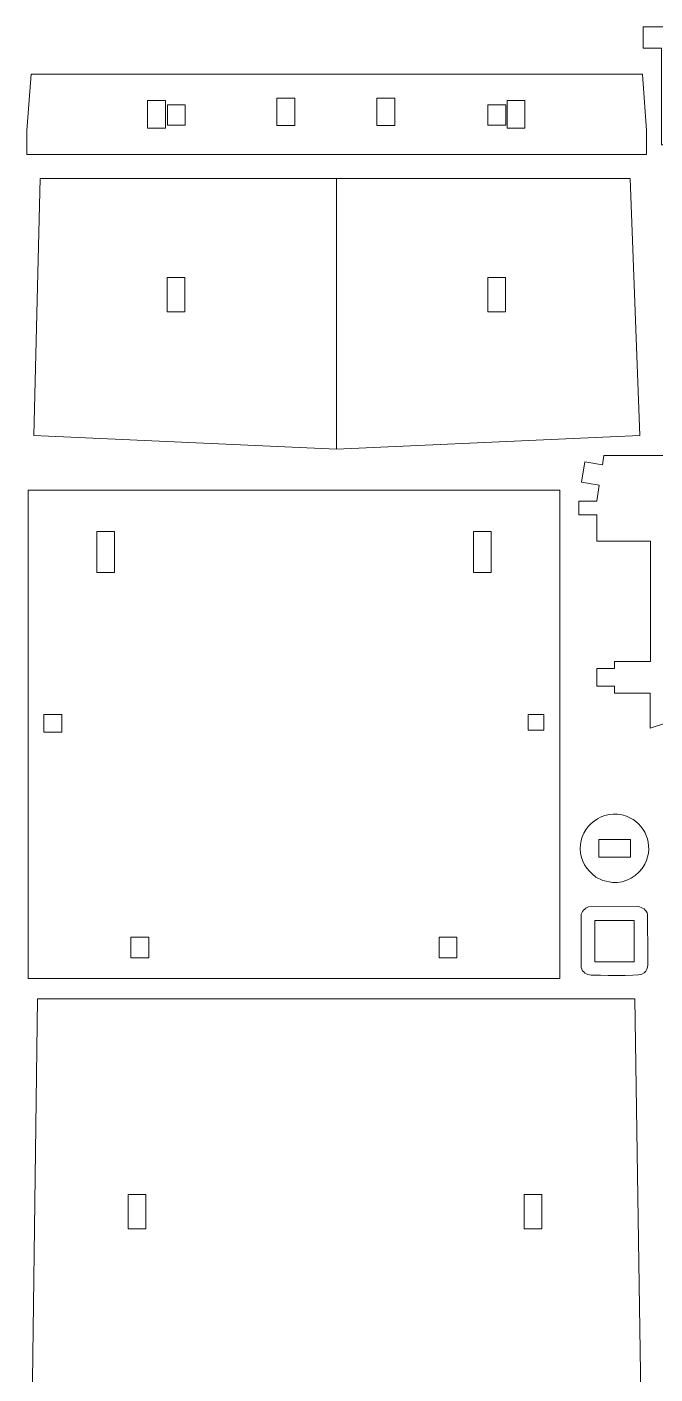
# Model space of a CAD drawing. Header units: centimetres. Extents: x -51 to 93, y -24 to 6.
# Drawn here: x -19.7 to -10.88, y -13.46 to 5.44 of the extents above; entities that cross this region are included whole.
import ezdxf

# ---------------------------------------------------------------- set-up
doc = ezdxf.new("R2010")
doc.units = ezdxf.units.CM
doc.header["$MEASUREMENT"] = 0
doc.layers.add('Camada 1', color=7, linetype='Continuous')

msp = doc.modelspace()

# ---------------------------------------------------------------- linework, layer by layer
at = {"layer": 'Camada 1', "color": 250, "lineweight": 9}
for points, knots in [([(-6.45762, 5.44311), (-6.45762, 5.44311), (-10.78777, 5.44311), (-10.78777, 5.44311), (-10.78777, 5.44311), (-10.78777, 5.44311), (-11.04777, 5.44311), (-11.04777, 5.44311), (-11.04777, 5.44311), (-11.04777, 5.44311), (-11.04777, 5.14311), (-11.04777, 5.14311), (-11.04777, 5.14311), (-11.04777, 5.14311), (-10.78819, 5.14311), (-10.78819, 5.14311), (-10.78819, 5.14311), (-10.78819, 5.14311), (-10.79008, 3.79054), (-10.79008, 3.79054), (-10.79008, 3.79054), (-10.79008, 3.79054), (-9.15559, 3.79068), (-9.15559, 3.79068), (-9.15559, 3.79068), (-9.15559, 3.79068), (-9.1559, 3.9865), (-9.1559, 3.9865), (-9.1559, 3.9865), (-9.1559, 3.9865), (-6.45165, 3.98661), (-6.45165, 3.98661), (-6.45165, 3.98661), (-6.45165, 3.98661), (-6.45762, 5.44311), (-6.45762, 5.44311)], [0, 0, 0, 0, 0.1, 0.1, 0.1, 0.1, 0.2, 0.2, 0.2, 0.2, 0.3, 0.3, 0.3, 0.3, 0.4, 0.4, 0.4, 0.4, 0.5, 0.5, 0.5, 0.5, 0.6, 0.6, 0.6, 0.6, 0.7, 0.7, 0.7, 0.7, 0.8, 0.8, 0.8, 0.8, 1, 1, 1, 1]), ([(-11.00027, 3.65289), (-11.00027, 3.65289), (-19.69928, 3.65291), (-19.69928, 3.65291), (-19.69928, 3.65291), (-19.69928, 3.65291), (-19.69928, 3.99023), (-19.69928, 3.99023), (-19.69928, 3.99023), (-19.69928, 3.99023), (-19.64189, 4.78075), (-19.64189, 4.78075), (-19.64189, 4.78075), (-19.64189, 4.78075), (-11.05758, 4.78072), (-11.05758, 4.78072), (-11.05758, 4.78072), (-11.05758, 4.78072), (-11.00013, 3.99021), (-11.00013, 3.99021), (-11.00013, 3.99021), (-11.00013, 3.99021), (-11.00027, 3.65289), (-11.00027, 3.65289)], [0, 0, 0, 0, 0.14285714, 0.14285714, 0.14285714, 0.14285714, 0.28571429, 0.28571429, 0.28571429, 0.28571429, 0.42857143, 0.42857143, 0.42857143, 0.42857143, 0.57142857, 0.57142857, 0.57142857, 0.57142857, 0.71428571, 0.71428571, 0.71428571, 0.71428571, 1, 1, 1, 1]), ([(-18.00444, 4.02466), (-18.00444, 4.02466), (-17.75435, 4.02466), (-17.75435, 4.02466), (-17.75435, 4.02466), (-17.75435, 4.02466), (-17.75435, 4.40927), (-17.75435, 4.40927), (-17.75435, 4.40927), (-17.75435, 4.40927), (-18.00441, 4.40944), (-18.00441, 4.40944), (-18.00441, 4.40944), (-18.00441, 4.40944), (-18.00444, 4.02466), (-18.00444, 4.02466)], [0, 0, 0, 0, 0.2, 0.2, 0.2, 0.2, 0.4, 0.4, 0.4, 0.4, 0.6, 0.6, 0.6, 0.6, 1, 1, 1, 1]), ([(-17.47767, 4.06317), (-17.47767, 4.06317), (-17.47767, 4.35174), (-17.47767, 4.35174), (-17.47767, 4.35174), (-17.47767, 4.35174), (-17.72773, 4.35174), (-17.72773, 4.35174), (-17.72773, 4.35174), (-17.72773, 4.35174), (-17.72773, 4.06317), (-17.72773, 4.06317), (-17.72773, 4.06317), (-17.72773, 4.06317), (-17.47767, 4.06317), (-17.47767, 4.06317)], [0, 0, 0, 0, 0.2, 0.2, 0.2, 0.2, 0.4, 0.4, 0.4, 0.4, 0.6, 0.6, 0.6, 0.6, 1, 1, 1, 1]), ([(-16.18954, 4.05812), (-16.18954, 4.05812), (-15.93948, 4.05809), (-15.93948, 4.05809), (-15.93948, 4.05809), (-15.93948, 4.05809), (-15.93945, 4.44284), (-15.93945, 4.44284), (-15.93945, 4.44284), (-15.93945, 4.44284), (-16.18954, 4.44284), (-16.18954, 4.44284), (-16.18954, 4.44284), (-16.18954, 4.44284), (-16.18954, 4.05812), (-16.18954, 4.05812)], [0, 0, 0, 0, 0.2, 0.2, 0.2, 0.2, 0.4, 0.4, 0.4, 0.4, 0.6, 0.6, 0.6, 0.6, 1, 1, 1, 1]), ([(-14.78521, 4.4428), (-14.78521, 4.4428), (-14.78523, 4.05806), (-14.78523, 4.05806), (-14.78523, 4.05806), (-14.78523, 4.05806), (-14.53514, 4.05806), (-14.53514, 4.05806), (-14.53514, 4.05806), (-14.53514, 4.05806), (-14.53514, 4.44278), (-14.53514, 4.44278), (-14.53514, 4.44278), (-14.53514, 4.44278), (-14.78521, 4.4428), (-14.78521, 4.4428)], [0, 0, 0, 0, 0.2, 0.2, 0.2, 0.2, 0.4, 0.4, 0.4, 0.4, 0.6, 0.6, 0.6, 0.6, 1, 1, 1, 1]), ([(-13.22622, 4.35162), (-13.22622, 4.35162), (-12.97613, 4.35162), (-12.97613, 4.35162), (-12.97613, 4.35162), (-12.97613, 4.35162), (-12.97613, 4.06305), (-12.97613, 4.06305), (-12.97613, 4.06305), (-12.97613, 4.06305), (-13.22622, 4.06305), (-13.22622, 4.06305), (-13.22622, 4.06305), (-13.22622, 4.06305), (-13.22622, 4.35162), (-13.22622, 4.35162)], [0, 0, 0, 0, 0.2, 0.2, 0.2, 0.2, 0.4, 0.4, 0.4, 0.4, 0.6, 0.6, 0.6, 0.6, 1, 1, 1, 1]), ([(-12.70758, 4.4091), (-12.70758, 4.4091), (-12.70758, 4.02466), (-12.70758, 4.02466), (-12.70758, 4.02466), (-12.70758, 4.02466), (-12.95767, 4.02452), (-12.95767, 4.02452), (-12.95767, 4.02452), (-12.95767, 4.02452), (-12.95767, 4.40927), (-12.95767, 4.40927), (-12.95767, 4.40927), (-12.95767, 4.40927), (-12.70758, 4.4091), (-12.70758, 4.4091)], [0, 0, 0, 0, 0.2, 0.2, 0.2, 0.2, 0.4, 0.4, 0.4, 0.4, 0.6, 0.6, 0.6, 0.6, 1, 1, 1, 1]), ([(-15.3523, 3.31531), (-15.3523, 3.31531), (-19.51131, 3.31531), (-19.51131, 3.31531), (-19.51131, 3.31531), (-19.51131, 3.31531), (-19.60441, -0.2893), (-19.60441, -0.2893), (-19.60441, -0.2893), (-19.60441, -0.2893), (-15.35252, -0.48166), (-15.35252, -0.48166), (-15.35252, -0.48166), (-15.35252, -0.48166), (-11.09502, -0.2893), (-11.09502, -0.2893), (-11.09502, -0.2893), (-11.09502, -0.2893), (-11.22805, 3.31531), (-11.22805, 3.31531), (-11.22805, 3.31531), (-11.22805, 3.31531), (-15.3523, 3.31531), (-15.3523, 3.31531)], [0, 0, 0, 0, 0.14285714, 0.14285714, 0.14285714, 0.14285714, 0.28571429, 0.28571429, 0.28571429, 0.28571429, 0.42857143, 0.42857143, 0.42857143, 0.42857143, 0.57142857, 0.57142857, 0.57142857, 0.57142857, 0.71428571, 0.71428571, 0.71428571, 0.71428571, 1, 1, 1, 1]), ([(-17.73038, 1.44619), (-17.73038, 1.44619), (-17.48026, 1.44619), (-17.48026, 1.44619), (-17.48026, 1.44619), (-17.48026, 1.44619), (-17.48029, 1.92712), (-17.48029, 1.92712), (-17.48029, 1.92712), (-17.48029, 1.92712), (-17.73038, 1.92712), (-17.73038, 1.92712), (-17.73038, 1.92712), (-17.73038, 1.92712), (-17.73038, 1.44619), (-17.73038, 1.44619)], [0, 0, 0, 0, 0.2, 0.2, 0.2, 0.2, 0.4, 0.4, 0.4, 0.4, 0.6, 0.6, 0.6, 0.6, 1, 1, 1, 1]), ([(-13.22884, 1.44619), (-13.22884, 1.44619), (-13.22884, 1.92712), (-13.22884, 1.92712), (-13.22884, 1.92712), (-13.22884, 1.92712), (-12.97877, 1.92712), (-12.97877, 1.92712), (-12.97877, 1.92712), (-12.97877, 1.92712), (-12.97877, 1.44619), (-12.97877, 1.44619), (-12.97877, 1.44619), (-12.97877, 1.44619), (-13.22884, 1.44619), (-13.22884, 1.44619)], [0, 0, 0, 0, 0.2, 0.2, 0.2, 0.2, 0.4, 0.4, 0.4, 0.4, 0.6, 0.6, 0.6, 0.6, 1, 1, 1, 1]), ([(-10.94888, -4.39622), (-10.94888, -4.39622), (-9.72766, -4.00086), (-9.72766, -4.00086), (-9.72766, -4.00086), (-9.72766, -4.00086), (-9.72766, -3.75077), (-9.72766, -3.75077), (-9.72766, -3.75077), (-9.72766, -3.75077), (-7.83279, -3.7508), (-7.83279, -3.7508), (-7.83279, -3.7508), (-7.83279, -3.7508), (-7.83276, -4.00089), (-7.83276, -4.00089), (-7.83276, -4.00089), (-7.83276, -4.00089), (-6.8709, -4.00086), (-6.8709, -4.00086), (-6.8709, -4.00086), (-6.8709, -4.00086), (-6.8709, -3.75077), (-6.8709, -3.75077), (-6.8709, -3.75077), (-6.8709, -3.75077), (-4.9762, -3.7508), (-4.9762, -3.7508), (-4.9762, -3.7508), (-4.9762, -3.7508), (-4.97603, -4.00086), (-4.97603, -4.00086), (-4.97603, -4.00086), (-4.97603, -4.00086), (-3.75421, -4.39622), (-3.75421, -4.39622), (-3.75421, -4.39622), (-3.75421, -4.39622), (-3.75421, -3.90465), (-3.75421, -3.90465), (-3.75421, -3.90465), (-3.75421, -3.90465), (-3.25029, -3.90465), (-3.25029, -3.90465), (-3.25029, -3.90465), (-3.25029, -3.90465), (-3.25029, -3.80845), (-3.25029, -3.80845), (-3.25029, -3.80845), (-3.25029, -3.80845), (-3.0002, -3.80845), (-3.0002, -3.80845), (-3.0002, -3.80845), (-3.0002, -3.80845), (-3.0002, -3.55713), (-3.0002, -3.55713), (-3.0002, -3.55713), (-3.0002, -3.55713), (-3.25029, -3.55713), (-3.25029, -3.55713), (-3.25029, -3.55713), (-3.25029, -3.55713), (-3.25029, -3.46095), (-3.25029, -3.46095), (-3.25029, -3.46095), (-3.25029, -3.46095), (-3.75421, -3.46095), (-3.75421, -3.46095), (-3.75421, -3.46095), (-3.75421, -3.46095), (-3.75421, -1.77435), (-3.75421, -1.77435), (-3.75421, -1.77435), (-3.75421, -1.77435), (-3.0002, -1.77435), (-3.0002, -1.77435), (-3.0002, -1.77435), (-3.0002, -1.77435), (-3.0002, -1.40189), (-3.0002, -1.40189), (-3.0002, -1.40189), (-3.0002, -1.40189), (-2.75011, -1.40189), (-2.75011, -1.40189), (-2.75011, -1.40189), (-2.75011, -1.40189), (-2.75011, -1.20953), (-2.75011, -1.20953), (-2.75011, -1.20953), (-2.75011, -1.20953), (-3.0002, -1.20953), (-3.0002, -1.20953), (-3.0002, -1.20953), (-3.0002, -1.20953), (-3.036, -0.9848), (-3.036, -0.9848), (-3.036, -0.9848), (-3.036, -0.9848), (-2.78902, -0.94544), (-2.78902, -0.94544), (-2.78902, -0.94544), (-2.78902, -0.94544), (-2.8344, -0.66052), (-2.8344, -0.66052), (-2.8344, -0.66052), (-2.8344, -0.66052), (-3.08138, -0.69985), (-3.08138, -0.69985), (-3.08138, -0.69985), (-3.08138, -0.69985), (-3.10203, -0.57013), (-3.10203, -0.57013), (-3.10203, -0.57013), (-3.10203, -0.57013), (-4.976, -0.57013), (-4.976, -0.57013), (-4.976, -0.57013), (-4.976, -0.57013), (-4.976, -1.86448), (-4.976, -1.86448), (-4.976, -1.86448), (-4.976, -1.86448), (-5.22609, -1.86448), (-5.22609, -1.86448), (-5.22609, -1.86448), (-5.22609, -1.86448), (-5.22609, -0.57013), (-5.22609, -0.57013), (-5.22609, -0.57013), (-5.22609, -0.57013), (-9.47751, -0.57016), (-9.47751, -0.57016), (-9.47751, -0.57016), (-9.47751, -0.57016), (-9.47751, -1.86448), (-9.47751, -1.86448), (-9.47751, -1.86448), (-9.47751, -1.86448), (-9.72761, -1.86448), (-9.72761, -1.86448), (-9.72761, -1.86448), (-9.72761, -1.86448), (-9.72761, -0.57016), (-9.72761, -0.57016), (-9.72761, -0.57016), (-9.72761, -0.57016), (-11.59872, -0.57016), (-11.59872, -0.57016), (-11.59872, -0.57016), (-11.59872, -0.57016), (-11.61909, -0.69983), (-11.61909, -0.69983), (-11.61909, -0.69983), (-11.61909, -0.69983), (-11.86613, -0.66103), (-11.86613, -0.66103), (-11.86613, -0.66103), (-11.86613, -0.66103), (-11.91091, -0.94609), (-11.91091, -0.94609), (-11.91091, -0.94609), (-11.91091, -0.94609), (-11.66384, -0.98489), (-11.66384, -0.98489), (-11.66384, -0.98489), (-11.66384, -0.98489), (-11.69914, -1.20959), (-11.69914, -1.20959), (-11.69914, -1.20959), (-11.69914, -1.20959), (-11.94932, -1.20953), (-11.94932, -1.20953), (-11.94932, -1.20953), (-11.94932, -1.20953), (-11.94932, -1.40189), (-11.94932, -1.40189), (-11.94932, -1.40189), (-11.94932, -1.40189), (-11.69923, -1.40189), (-11.69923, -1.40189), (-11.69923, -1.40189), (-11.69923, -1.40189), (-11.69923, -1.77435), (-11.69923, -1.77435), (-11.69923, -1.77435), (-11.69923, -1.77435), (-10.94523, -1.77435), (-10.94523, -1.77435), (-10.94523, -1.77435), (-10.94523, -1.77435), (-10.94523, -3.46095), (-10.94523, -3.46095), (-10.94523, -3.46095), (-10.94523, -3.46095), (-11.44914, -3.46095), (-11.44914, -3.46095), (-11.44914, -3.46095), (-11.44914, -3.46095), (-11.44914, -3.55713), (-11.44914, -3.55713), (-11.44914, -3.55713), (-11.44914, -3.55713), (-11.69923, -3.55713), (-11.69923, -3.55713), (-11.69923, -3.55713), (-11.69923, -3.55713), (-11.69923, -3.80845), (-11.69923, -3.80845), (-11.69923, -3.80845), (-11.69923, -3.80845), (-11.44914, -3.80845), (-11.44914, -3.80845), (-11.44914, -3.80845), (-11.44914, -3.80845), (-11.44914, -3.90465), (-11.44914, -3.90465), (-11.44914, -3.90465), (-11.44914, -3.90465), (-10.94888, -3.90465), (-10.94888, -3.90465), (-10.94888, -3.90465), (-10.94888, -3.90465), (-10.94888, -4.39622), (-10.94888, -4.39622)], [0, 0, 0, 0, 0.01754386, 0.01754386, 0.01754386, 0.01754386, 0.03508772, 0.03508772, 0.03508772, 0.03508772, 0.05263158, 0.05263158, 0.05263158, 0.05263158, 0.07017544, 0.07017544, 0.07017544, 0.07017544, 0.0877193, 0.0877193, 0.0877193, 0.0877193, 0.10526316, 0.10526316, 0.10526316, 0.10526316, 0.12280702, 0.12280702, 0.12280702, 0.12280702, 0.14035088, 0.14035088, 0.14035088, 0.14035088, 0.15789474, 0.15789474, 0.15789474, 0.15789474, 0.1754386, 0.1754386, 0.1754386, 0.1754386, 0.19298246, 0.19298246, 0.19298246, 0.19298246, 0.21052632, 0.21052632, 0.21052632, 0.21052632, 0.22807018, 0.22807018, 0.22807018, 0.22807018, 0.24561404, 0.24561404, 0.24561404, 0.24561404, 0.26315789, 0.26315789, 0.26315789, 0.26315789, 0.28070175, 0.28070175, 0.28070175, 0.28070175, 0.29824561, 0.29824561, 0.29824561, 0.29824561, 0.31578947, 0.31578947, 0.31578947, 0.31578947, 0.33333333, 0.33333333, 0.33333333, 0.33333333, 0.35087719, 0.35087719, 0.35087719, 0.35087719, 0.36842105, 0.36842105, 0.36842105, 0.36842105, 0.38596491, 0.38596491, 0.38596491, 0.38596491, 0.40350877, 0.40350877, 0.40350877, 0.40350877, 0.42105263, 0.42105263, 0.42105263, 0.42105263, 0.43859649, 0.43859649, 0.43859649, 0.43859649, 0.45614035, 0.45614035, 0.45614035, 0.45614035, 0.47368421, 0.47368421, 0.47368421, 0.47368421, 0.49122807, 0.49122807, 0.49122807, 0.49122807, 0.50877193, 0.50877193, 0.50877193, 0.50877193, 0.52631579, 0.52631579, 0.52631579, 0.52631579, 0.54385965, 0.54385965, 0.54385965, 0.54385965, 0.56140351, 0.56140351, 0.56140351, 0.56140351, 0.57894737, 0.57894737, 0.57894737, 0.57894737, 0.59649123, 0.59649123, 0.59649123, 0.59649123, 0.61403509, 0.61403509, 0.61403509, 0.61403509, 0.63157895, 0.63157895, 0.63157895, 0.63157895, 0.64912281, 0.64912281, 0.64912281, 0.64912281, 0.66666667, 0.66666667, 0.66666667, 0.66666667, 0.68421053, 0.68421053, 0.68421053, 0.68421053, 0.70175439, 0.70175439, 0.70175439, 0.70175439, 0.71929825, 0.71929825, 0.71929825, 0.71929825, 0.73684211, 0.73684211, 0.73684211, 0.73684211, 0.75438596, 0.75438596, 0.75438596, 0.75438596, 0.77192982, 0.77192982, 0.77192982, 0.77192982, 0.78947368, 0.78947368, 0.78947368, 0.78947368, 0.80701754, 0.80701754, 0.80701754, 0.80701754, 0.8245614, 0.8245614, 0.8245614, 0.8245614, 0.84210526, 0.84210526, 0.84210526, 0.84210526, 0.85964912, 0.85964912, 0.85964912, 0.85964912, 0.87719298, 0.87719298, 0.87719298, 0.87719298, 0.89473684, 0.89473684, 0.89473684, 0.89473684, 0.9122807, 0.9122807, 0.9122807, 0.9122807, 0.92982456, 0.92982456, 0.92982456, 0.92982456, 0.94736842, 0.94736842, 0.94736842, 0.94736842, 0.96491228, 0.96491228, 0.96491228, 0.96491228, 1, 1, 1, 1]), ([(-19.68134, -1.05855), (-19.68134, -1.05855), (-12.21807, -1.05855), (-12.21807, -1.05855), (-12.21807, -1.05855), (-12.21807, -1.05855), (-12.21807, -7.9078), (-12.21807, -7.9078), (-12.21807, -7.9078), (-12.21807, -7.9078), (-19.68134, -7.9078), (-19.68134, -7.9078), (-19.68134, -7.9078), (-19.68134, -7.9078), (-19.68134, -1.05855), (-19.68134, -1.05855)], [0, 0, 0, 0, 0.2, 0.2, 0.2, 0.2, 0.4, 0.4, 0.4, 0.4, 0.6, 0.6, 0.6, 0.6, 1, 1, 1, 1]), ([(-18.4694, -2.21279), (-18.4694, -2.21279), (-18.71946, -2.21279), (-18.71946, -2.21279), (-18.71946, -2.21279), (-18.71946, -2.21279), (-18.71946, -1.63566), (-18.71946, -1.63566), (-18.71946, -1.63566), (-18.71946, -1.63566), (-18.4694, -1.63566), (-18.4694, -1.63566), (-18.4694, -1.63566), (-18.4694, -1.63566), (-18.4694, -2.21279), (-18.4694, -2.21279)], [0, 0, 0, 0, 0.2, 0.2, 0.2, 0.2, 0.4, 0.4, 0.4, 0.4, 0.6, 0.6, 0.6, 0.6, 1, 1, 1, 1]), ([(-13.43005, -1.63566), (-13.43005, -1.63566), (-13.43005, -2.21279), (-13.43005, -2.21279), (-13.43005, -2.21279), (-13.43005, -2.21279), (-13.17993, -2.21279), (-13.17993, -2.21279), (-13.17993, -2.21279), (-13.17993, -2.21279), (-13.17993, -1.63566), (-13.17993, -1.63566), (-13.17993, -1.63566), (-13.17993, -1.63566), (-13.43005, -1.63566), (-13.43005, -1.63566)], [0, 0, 0, 0, 0.2, 0.2, 0.2, 0.2, 0.4, 0.4, 0.4, 0.4, 0.6, 0.6, 0.6, 0.6, 1, 1, 1, 1]), ([(-19.46006, -4.45258), (-19.46006, -4.45258), (-19.46006, -4.20262), (-19.46006, -4.20262), (-19.46006, -4.20262), (-19.46006, -4.20262), (-19.20997, -4.20262), (-19.20997, -4.20262), (-19.20997, -4.20262), (-19.20997, -4.20262), (-19.20997, -4.45258), (-19.20997, -4.45258), (-19.20997, -4.45258), (-19.20997, -4.45258), (-19.46006, -4.45258), (-19.46006, -4.45258)], [0, 0, 0, 0, 0.2, 0.2, 0.2, 0.2, 0.4, 0.4, 0.4, 0.4, 0.6, 0.6, 0.6, 0.6, 1, 1, 1, 1]), ([(-12.4393, -4.42385), (-12.4393, -4.42385), (-12.66052, -4.42385), (-12.66052, -4.42385), (-12.66052, -4.42385), (-12.66052, -4.42385), (-12.66052, -4.20262), (-12.66052, -4.20262), (-12.66052, -4.20262), (-12.66052, -4.20262), (-12.4393, -4.20262), (-12.4393, -4.20262), (-12.4393, -4.20262), (-12.4393, -4.20262), (-12.4393, -4.42385), (-12.4393, -4.42385)], [0, 0, 0, 0, 0.2, 0.2, 0.2, 0.2, 0.4, 0.4, 0.4, 0.4, 0.6, 0.6, 0.6, 0.6, 1, 1, 1, 1]), ([(-11.7128, -6.48504), (-11.84668, -6.37619), (-11.92527, -6.2683), (-11.93009, -6.08358), (-11.93009, -6.08358), (-11.93787, -5.78547), (-11.62123, -5.50807), (-11.27862, -5.63317), (-11.27862, -5.63317), (-11.02451, -5.72596), (-10.88553, -6.03293), (-11.02363, -6.30398), (-11.02363, -6.30398), (-11.11031, -6.47412), (-11.29639, -6.57417), (-11.4784, -6.56314), (-11.4784, -6.56314), (-11.4784, -6.56314), (-11.61351, -6.53487), (-11.61351, -6.53487), (-11.61351, -6.53487), (-11.61351, -6.53487), (-11.7128, -6.48504), (-11.7128, -6.48504)], [0, 0, 0, 0, 0.14285714, 0.14285714, 0.14285714, 0.14285714, 0.28571429, 0.28571429, 0.28571429, 0.28571429, 0.42857143, 0.42857143, 0.42857143, 0.42857143, 0.57142857, 0.57142857, 0.57142857, 0.57142857, 0.71428571, 0.71428571, 0.71428571, 0.71428571, 1, 1, 1, 1]), ([(-11.22702, -5.95694), (-11.22702, -5.95694), (-11.67073, -5.95694), (-11.67073, -5.95694), (-11.67073, -5.95694), (-11.67073, -5.95694), (-11.67073, -6.20828), (-11.67073, -6.20828), (-11.67073, -6.20828), (-11.67073, -6.20828), (-11.22702, -6.20828), (-11.22702, -6.20828), (-11.22702, -6.20828), (-11.22702, -6.20828), (-11.22702, -5.95694), (-11.22702, -5.95694)], [0, 0, 0, 0, 0.2, 0.2, 0.2, 0.2, 0.4, 0.4, 0.4, 0.4, 0.6, 0.6, 0.6, 0.6, 1, 1, 1, 1]), ([(-11.77639, -7.86254), (-11.70975, -7.86276), (-11.12443, -7.875), (-11.06714, -7.84956), (-11.06714, -7.84956), (-10.96467, -7.80405), (-10.98136, -7.70446), (-10.98054, -7.62138), (-10.98054, -7.62138), (-10.98054, -7.62138), (-10.98488, -7.00762), (-10.98488, -7.00762), (-10.98488, -7.00762), (-10.99773, -6.94672), (-11.05803, -6.90461), (-11.12424, -6.90068), (-11.12424, -6.90068), (-11.12424, -6.90068), (-11.81373, -6.90562), (-11.81373, -6.90562), (-11.81373, -6.90562), (-11.86336, -6.91632), (-11.9139, -6.97069), (-11.91944, -7.02613), (-11.91944, -7.02613), (-11.91944, -7.02613), (-11.91576, -7.75561), (-11.91576, -7.75561), (-11.91576, -7.75561), (-11.90131, -7.82437), (-11.83961, -7.85446), (-11.77639, -7.86254)], [0, 0, 0, 0, 0.11111111, 0.11111111, 0.11111111, 0.11111111, 0.22222222, 0.22222222, 0.22222222, 0.22222222, 0.33333333, 0.33333333, 0.33333333, 0.33333333, 0.44444444, 0.44444444, 0.44444444, 0.44444444, 0.55555556, 0.55555556, 0.55555556, 0.55555556, 0.66666667, 0.66666667, 0.66666667, 0.66666667, 0.77777778, 0.77777778, 0.77777778, 0.77777778, 1, 1, 1, 1]), ([(-11.17247, -7.09307), (-11.17247, -7.09307), (-11.17247, -7.67346), (-11.17247, -7.67346), (-11.17247, -7.67346), (-11.17247, -7.67346), (-11.72719, -7.67346), (-11.72719, -7.67346), (-11.72719, -7.67346), (-11.72719, -7.67346), (-11.72719, -7.09307), (-11.72719, -7.09307), (-11.72719, -7.09307), (-11.72719, -7.09307), (-11.17247, -7.09307), (-11.17247, -7.09307)], [0, 0, 0, 0, 0.2, 0.2, 0.2, 0.2, 0.4, 0.4, 0.4, 0.4, 0.6, 0.6, 0.6, 0.6, 1, 1, 1, 1]), ([(-17.98844, -7.33068), (-17.98844, -7.33068), (-17.98844, -7.61925), (-17.98844, -7.61925), (-17.98844, -7.61925), (-17.98844, -7.61925), (-18.23853, -7.61925), (-18.23853, -7.61925), (-18.23853, -7.61925), (-18.23853, -7.61925), (-18.23853, -7.33068), (-18.23853, -7.33068), (-18.23853, -7.33068), (-18.23853, -7.33068), (-17.98844, -7.33068), (-17.98844, -7.33068)], [0, 0, 0, 0, 0.2, 0.2, 0.2, 0.2, 0.4, 0.4, 0.4, 0.4, 0.6, 0.6, 0.6, 0.6, 1, 1, 1, 1]), ([(-13.66089, -7.33068), (-13.66089, -7.33068), (-13.91098, -7.33068), (-13.91098, -7.33068), (-13.91098, -7.33068), (-13.91098, -7.33068), (-13.91098, -7.61925), (-13.91098, -7.61925), (-13.91098, -7.61925), (-13.91098, -7.61925), (-13.66089, -7.61925), (-13.66089, -7.61925), (-13.66089, -7.61925), (-13.66089, -7.61925), (-13.66089, -7.33068), (-13.66089, -7.33068)], [0, 0, 0, 0, 0.2, 0.2, 0.2, 0.2, 0.4, 0.4, 0.4, 0.4, 0.6, 0.6, 0.6, 0.6, 1, 1, 1, 1]), ([(-15.3497, -8.192), (-15.3497, -8.192), (-19.5487, -8.192), (-19.5487, -8.192), (-19.5487, -8.192), (-19.5487, -8.192), (-19.63764, -14.98197), (-19.63764, -14.98197), (-19.63764, -14.98197), (-19.63764, -14.98197), (-15.3497, -15.17435), (-15.3497, -15.17435), (-15.3497, -15.17435), (-15.3497, -15.17435), (-11.06177, -14.98197), (-11.06177, -14.98197), (-11.06177, -14.98197), (-11.06177, -14.98197), (-11.16602, -8.192), (-11.16602, -8.192), (-11.16602, -8.192), (-11.16602, -8.192), (-15.3497, -8.192), (-15.3497, -8.192)], [0, 0, 0, 0, 0.14285714, 0.14285714, 0.14285714, 0.14285714, 0.28571429, 0.28571429, 0.28571429, 0.28571429, 0.42857143, 0.42857143, 0.42857143, 0.42857143, 0.57142857, 0.57142857, 0.57142857, 0.57142857, 0.71428571, 0.71428571, 0.71428571, 0.71428571, 1, 1, 1, 1]), ([(-18.27874, -11.41938), (-18.27874, -11.41938), (-18.02865, -11.41938), (-18.02865, -11.41938), (-18.02865, -11.41938), (-18.02865, -11.41938), (-18.02865, -10.93842), (-18.02865, -10.93842), (-18.02865, -10.93842), (-18.02865, -10.93842), (-18.27874, -10.93842), (-18.27874, -10.93842), (-18.27874, -10.93842), (-18.27874, -10.93842), (-18.27874, -11.41938), (-18.27874, -11.41938)], [0, 0, 0, 0, 0.2, 0.2, 0.2, 0.2, 0.4, 0.4, 0.4, 0.4, 0.6, 0.6, 0.6, 0.6, 1, 1, 1, 1]), ([(-12.46738, -11.41935), (-12.46738, -11.41935), (-12.46738, -10.93839), (-12.46738, -10.93839), (-12.46738, -10.93839), (-12.46738, -10.93839), (-12.71747, -10.93839), (-12.71747, -10.93839), (-12.71747, -10.93839), (-12.71747, -10.93839), (-12.7175, -11.41935), (-12.7175, -11.41935), (-12.7175, -11.41935), (-12.7175, -11.41935), (-12.46738, -11.41935), (-12.46738, -11.41935)], [0, 0, 0, 0, 0.2, 0.2, 0.2, 0.2, 0.4, 0.4, 0.4, 0.4, 0.6, 0.6, 0.6, 0.6, 1, 1, 1, 1])]:
    msp.add_open_spline(points, degree=3, knots=knots, dxfattribs=at)
at = {"layer": 'Camada 1', "color": 140, "lineweight": 9}
msp.add_open_spline([(-15.3523, 3.31531), (-15.3523, 3.31531), (-15.35252, -0.48166), (-15.35252, -0.48166)], degree=3, dxfattribs=at)

doc.saveas('drawing.dxf')
